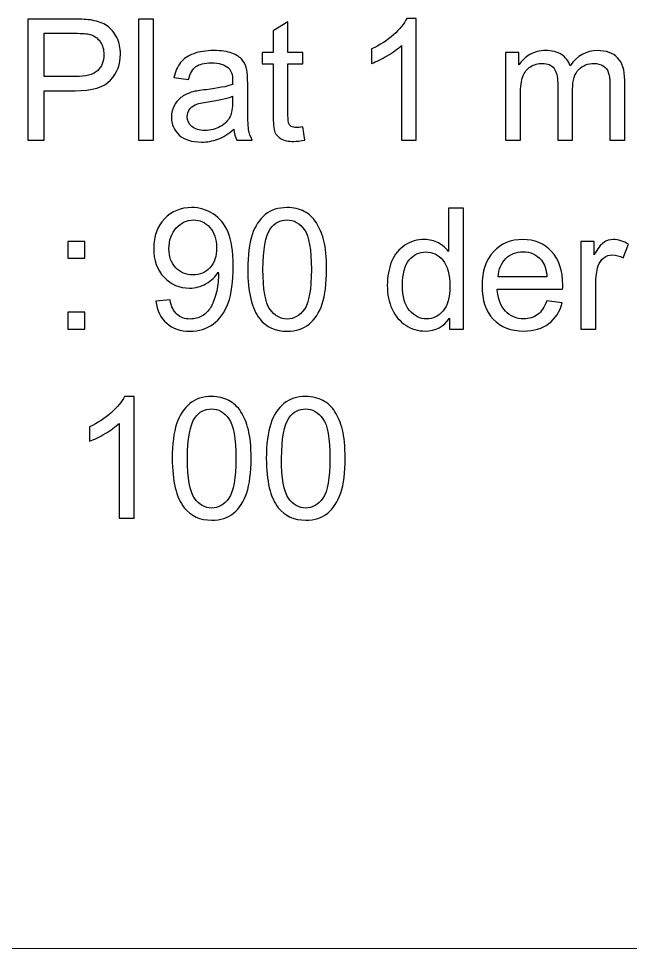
# Model space of a CAD drawing. Header units: millimetres. Extents: x -86 to 86, y -30 to 76.
# Drawn here: x -4.72 to 25.91, y 29.5 to 76.04 of the extents above; entities that cross this region are included whole.
import ezdxf

# ---------------------------------------------------------------- set-up
doc = ezdxf.new("R2010")
doc.units = ezdxf.units.MM
doc.header["$MEASUREMENT"] = 0
doc.layers.add('Layer 1', color=7, linetype='Continuous')
doc.layers.add('VISIBLE', color=7, linetype='Continuous')

msp = doc.modelspace()

# ---------------------------------------------------------------- linework, layer by layer
at = {"layer": 'Layer 1', "color": 250}
for points, knots in [([(-4.2484, 69.9536), (-4.2484, 69.9536), (-4.2484, 76.0158), (-4.2484, 76.0158), (-4.2484, 76.0158), (-4.2484, 76.0158), (-1.9595, 76.0158), (-1.9595, 76.0158), (-1.9595, 76.0158), (-1.5574, 76.0158), (-1.2497, 75.996), (-1.0367, 75.9579), (-1.0367, 75.9579), (-0.7389, 75.9085), (-0.4891, 75.814), (-0.2874, 75.6757), (-0.2874, 75.6757), (-0.0856, 75.536), (0.0767, 75.3412), (0.1995, 75.0915), (0.1995, 75.0915), (0.3222, 74.8417), (0.3829, 74.5665), (0.3829, 74.266), (0.3829, 74.266), (0.3829, 73.7523), (0.2192, 73.3163), (-0.1096, 72.9607), (-0.1096, 72.9607), (-0.4369, 72.6037), (-1.031, 72.4259), (-1.889, 72.4259), (-1.889, 72.4259), (-1.889, 72.4259), (-3.444, 72.4259), (-3.444, 72.4259), (-3.444, 72.4259), (-3.444, 72.4259), (-3.444, 69.9536), (-3.444, 69.9536), (-3.444, 69.9536), (-3.444, 69.9536), (-4.2484, 69.9536), (-4.2484, 69.9536)], [0, 0, 0, 0, 0.0833333, 0.0833333, 0.0833333, 0.0833333, 0.1666667, 0.1666667, 0.1666667, 0.1666667, 0.25, 0.25, 0.25, 0.25, 0.3333333, 0.3333333, 0.3333333, 0.3333333, 0.4166667, 0.4166667, 0.4166667, 0.4166667, 0.5, 0.5, 0.5, 0.5, 0.5833333, 0.5833333, 0.5833333, 0.5833333, 0.6666667, 0.6666667, 0.6666667, 0.6666667, 0.75, 0.75, 0.75, 0.75, 0.8333333, 0.8333333, 0.8333333, 0.8333333, 1, 1, 1, 1]), ([(1.2889, 69.9536), (1.2889, 69.9536), (1.2889, 76.0158), (1.2889, 76.0158), (1.2889, 76.0158), (1.2889, 76.0158), (2.0339, 76.0158), (2.0339, 76.0158), (2.0339, 76.0158), (2.0339, 76.0158), (2.0339, 69.9536), (2.0339, 69.9536), (2.0339, 69.9536), (2.0339, 69.9536), (1.2889, 69.9536), (1.2889, 69.9536)], [0, 0, 0, 0, 0.2, 0.2, 0.2, 0.2, 0.4, 0.4, 0.4, 0.4, 0.6, 0.6, 0.6, 0.6, 1, 1, 1, 1]), ([(9.5128, 70.6182), (9.5128, 70.6182), (9.6144, 69.9607), (9.6144, 69.9607), (9.6144, 69.9607), (9.4056, 69.9169), (9.2179, 69.8943), (9.0542, 69.8943), (9.0542, 69.8943), (8.7847, 69.8943), (8.5759, 69.9367), (8.4263, 70.0227), (8.4263, 70.0227), (8.2781, 70.1088), (8.1737, 70.2203), (8.113, 70.36), (8.113, 70.36), (8.0523, 70.4997), (8.0227, 70.7932), (8.0227, 71.2405), (8.0227, 71.2405), (8.0227, 71.2405), (8.0227, 73.7721), (8.0227, 73.7721), (8.0227, 73.7721), (8.0227, 73.7721), (7.4724, 73.7721), (7.4724, 73.7721), (7.4724, 73.7721), (7.4724, 73.7721), (7.4724, 74.3478), (7.4724, 74.3478), (7.4724, 74.3478), (7.4724, 74.3478), (8.0227, 74.3478), (8.0227, 74.3478), (8.0227, 74.3478), (8.0227, 74.3478), (8.0227, 75.4344), (8.0227, 75.4344), (8.0227, 75.4344), (8.0227, 75.4344), (8.7678, 75.8817), (8.7678, 75.8817), (8.7678, 75.8817), (8.7678, 75.8817), (8.7678, 74.3478), (8.7678, 74.3478), (8.7678, 74.3478), (8.7678, 74.3478), (9.5128, 74.3478), (9.5128, 74.3478), (9.5128, 74.3478), (9.5128, 74.3478), (9.5128, 73.7721), (9.5128, 73.7721), (9.5128, 73.7721), (9.5128, 73.7721), (8.7678, 73.7721), (8.7678, 73.7721), (8.7678, 73.7721), (8.7678, 73.7721), (8.7678, 71.1982), (8.7678, 71.1982), (8.7678, 71.1982), (8.7678, 70.9851), (8.7805, 70.8482), (8.8073, 70.7876), (8.8073, 70.7876), (8.8327, 70.7269), (8.875, 70.6789), (8.9343, 70.6422), (8.9343, 70.6422), (8.9936, 70.6069), (9.0782, 70.5886), (9.1883, 70.5886), (9.1883, 70.5886), (9.2701, 70.5886), (9.3788, 70.5985), (9.5128, 70.6182)], [0, 0, 0, 0, 0.047619, 0.047619, 0.047619, 0.047619, 0.0952381, 0.0952381, 0.0952381, 0.0952381, 0.1428571, 0.1428571, 0.1428571, 0.1428571, 0.1904762, 0.1904762, 0.1904762, 0.1904762, 0.2380952, 0.2380952, 0.2380952, 0.2380952, 0.2857143, 0.2857143, 0.2857143, 0.2857143, 0.3333333, 0.3333333, 0.3333333, 0.3333333, 0.3809524, 0.3809524, 0.3809524, 0.3809524, 0.4285714, 0.4285714, 0.4285714, 0.4285714, 0.4761905, 0.4761905, 0.4761905, 0.4761905, 0.5238095, 0.5238095, 0.5238095, 0.5238095, 0.5714286, 0.5714286, 0.5714286, 0.5714286, 0.6190476, 0.6190476, 0.6190476, 0.6190476, 0.6666667, 0.6666667, 0.6666667, 0.6666667, 0.7142857, 0.7142857, 0.7142857, 0.7142857, 0.7619048, 0.7619048, 0.7619048, 0.7619048, 0.8095238, 0.8095238, 0.8095238, 0.8095238, 0.8571429, 0.8571429, 0.8571429, 0.8571429, 0.9047619, 0.9047619, 0.9047619, 0.9047619, 1, 1, 1, 1]), ([(15.1911, 69.9536), (15.1911, 69.9536), (14.446, 69.9536), (14.446, 69.9536), (14.446, 69.9536), (14.446, 69.9536), (14.446, 74.6978), (14.446, 74.6978), (14.446, 74.6978), (14.2668, 74.5256), (14.0312, 74.3549), (13.7405, 74.1841), (13.7405, 74.1841), (13.4498, 74.0134), (13.1873, 73.885), (12.9559, 73.8003), (12.9559, 73.8003), (12.9559, 73.8003), (12.9559, 74.52), (12.9559, 74.52), (12.9559, 74.52), (13.3722, 74.7147), (13.7363, 74.9518), (14.0481, 75.2312), (14.0481, 75.2312), (14.36, 75.5092), (14.5815, 75.7787), (14.7113, 76.0412), (14.7113, 76.0412), (14.7113, 76.0412), (15.1911, 76.0412), (15.1911, 76.0412), (15.1911, 76.0412), (15.1911, 76.0412), (15.1911, 69.9536), (15.1911, 69.9536)], [0, 0, 0, 0, 0.1, 0.1, 0.1, 0.1, 0.2, 0.2, 0.2, 0.2, 0.3, 0.3, 0.3, 0.3, 0.4, 0.4, 0.4, 0.4, 0.5, 0.5, 0.5, 0.5, 0.6, 0.6, 0.6, 0.6, 0.7, 0.7, 0.7, 0.7, 0.8, 0.8, 0.8, 0.8, 1, 1, 1, 1]), ([(-3.444, 73.1371), (-3.444, 73.1371), (-1.8777, 73.1371), (-1.8777, 73.1371), (-1.8777, 73.1371), (-1.3584, 73.1371), (-0.9915, 73.233), (-0.7728, 73.4264), (-0.7728, 73.4264), (-0.5555, 73.6197), (-0.4468, 73.8906), (-0.4468, 74.242), (-0.4468, 74.242), (-0.4468, 74.4946), (-0.5103, 74.7119), (-0.6387, 74.8925), (-0.6387, 74.8925), (-0.7671, 75.0731), (-0.9365, 75.1931), (-1.1453, 75.2509), (-1.1453, 75.2509), (-1.2808, 75.2862), (-1.5306, 75.3046), (-1.8932, 75.3046), (-1.8932, 75.3046), (-1.8932, 75.3046), (-3.444, 75.3046), (-3.444, 75.3046), (-3.444, 75.3046), (-3.444, 75.3046), (-3.444, 73.1371), (-3.444, 73.1371)], [0, 0, 0, 0, 0.1111111, 0.1111111, 0.1111111, 0.1111111, 0.2222222, 0.2222222, 0.2222222, 0.2222222, 0.3333333, 0.3333333, 0.3333333, 0.3333333, 0.4444444, 0.4444444, 0.4444444, 0.4444444, 0.5555556, 0.5555556, 0.5555556, 0.5555556, 0.6666667, 0.6666667, 0.6666667, 0.6666667, 0.7777778, 0.7777778, 0.7777778, 0.7777778, 1, 1, 1, 1]), ([(6.057, 70.5039), (5.7804, 70.2683), (5.5137, 70.1032), (5.2583, 70.0058), (5.2583, 70.0058), (5.0029, 69.9084), (4.7292, 69.8605), (4.4356, 69.8605), (4.4356, 69.8605), (3.953, 69.8605), (3.5819, 69.9776), (3.3223, 70.2132), (3.3223, 70.2132), (3.0626, 70.4475), (2.9328, 70.7481), (2.9328, 71.1135), (2.9328, 71.1135), (2.9328, 71.328), (2.9822, 71.5242), (3.0796, 71.702), (3.0796, 71.702), (3.1783, 71.8798), (3.3067, 72.0209), (3.4648, 72.1281), (3.4648, 72.1281), (3.6242, 72.2354), (3.802, 72.3172), (4.001, 72.3723), (4.001, 72.3723), (4.1478, 72.4104), (4.3693, 72.447), (4.6642, 72.4837), (4.6642, 72.4837), (5.2654, 72.5543), (5.7099, 72.6404), (5.9935, 72.7391), (5.9935, 72.7391), (5.9963, 72.8407), (5.9977, 72.9057), (5.9977, 72.9325), (5.9977, 72.9325), (5.9977, 73.2344), (5.9272, 73.4475), (5.7861, 73.5717), (5.7861, 73.5717), (5.5956, 73.7396), (5.3119, 73.8229), (4.9366, 73.8229), (4.9366, 73.8229), (4.5852, 73.8229), (4.3256, 73.7608), (4.1591, 73.638), (4.1591, 73.638), (3.9911, 73.5153), (3.8684, 73.2979), (3.7879, 72.9847), (3.7879, 72.9847), (3.7879, 72.9847), (3.0598, 73.0863), (3.0598, 73.0863), (3.0598, 73.0863), (3.1261, 73.3981), (3.2348, 73.6507), (3.3872, 73.8426), (3.3872, 73.8426), (3.5396, 74.0345), (3.7597, 74.1813), (4.0476, 74.2857), (4.0476, 74.2857), (4.334, 74.3887), (4.6685, 74.441), (5.0467, 74.441), (5.0467, 74.441), (5.422, 74.441), (5.7282, 74.3972), (5.9639, 74.3083), (5.9639, 74.3083), (6.1981, 74.2194), (6.3717, 74.1093), (6.4818, 73.9753), (6.4818, 73.9753), (6.5918, 73.8412), (6.6694, 73.6719), (6.7146, 73.4673), (6.7146, 73.4673), (6.7386, 73.3403), (6.7513, 73.1117), (6.7513, 72.7829), (6.7513, 72.7829), (6.7513, 72.7829), (6.7513, 71.7951), (6.7513, 71.7951), (6.7513, 71.7951), (6.7513, 71.1051), (6.7668, 70.669), (6.7978, 70.4842), (6.7978, 70.4842), (6.8275, 70.2993), (6.8896, 70.1229), (6.9799, 69.9536), (6.9799, 69.9536), (6.9799, 69.9536), (6.2009, 69.9536), (6.2009, 69.9536), (6.2009, 69.9536), (6.1262, 70.1102), (6.0782, 70.2937), (6.057, 70.5039)], [0, 0, 0, 0, 0.0357143, 0.0357143, 0.0357143, 0.0357143, 0.0714286, 0.0714286, 0.0714286, 0.0714286, 0.1071429, 0.1071429, 0.1071429, 0.1071429, 0.1428571, 0.1428571, 0.1428571, 0.1428571, 0.1785714, 0.1785714, 0.1785714, 0.1785714, 0.2142857, 0.2142857, 0.2142857, 0.2142857, 0.25, 0.25, 0.25, 0.25, 0.2857143, 0.2857143, 0.2857143, 0.2857143, 0.3214286, 0.3214286, 0.3214286, 0.3214286, 0.3571429, 0.3571429, 0.3571429, 0.3571429, 0.3928571, 0.3928571, 0.3928571, 0.3928571, 0.4285714, 0.4285714, 0.4285714, 0.4285714, 0.4642857, 0.4642857, 0.4642857, 0.4642857, 0.5, 0.5, 0.5, 0.5, 0.5357143, 0.5357143, 0.5357143, 0.5357143, 0.5714286, 0.5714286, 0.5714286, 0.5714286, 0.6071429, 0.6071429, 0.6071429, 0.6071429, 0.6428571, 0.6428571, 0.6428571, 0.6428571, 0.6785714, 0.6785714, 0.6785714, 0.6785714, 0.7142857, 0.7142857, 0.7142857, 0.7142857, 0.75, 0.75, 0.75, 0.75, 0.7857143, 0.7857143, 0.7857143, 0.7857143, 0.8214286, 0.8214286, 0.8214286, 0.8214286, 0.8571429, 0.8571429, 0.8571429, 0.8571429, 0.8928571, 0.8928571, 0.8928571, 0.8928571, 0.9285714, 0.9285714, 0.9285714, 0.9285714, 1, 1, 1, 1]), ([(19.6615, 69.9536), (19.6615, 69.9536), (19.6615, 74.3478), (19.6615, 74.3478), (19.6615, 74.3478), (19.6615, 74.3478), (20.3304, 74.3478), (20.3304, 74.3478), (20.3304, 74.3478), (20.3304, 74.3478), (20.3304, 73.7269), (20.3304, 73.7269), (20.3304, 73.7269), (20.4672, 73.9414), (20.6507, 74.115), (20.8793, 74.2448), (20.8793, 74.2448), (21.1079, 74.376), (21.3675, 74.441), (21.6596, 74.441), (21.6596, 74.441), (21.9842, 74.441), (22.2509, 74.3732), (22.4583, 74.2392), (22.4583, 74.2392), (22.6658, 74.1037), (22.8125, 73.916), (22.8972, 73.6733), (22.8972, 73.6733), (23.2471, 74.1855), (23.7001, 74.441), (24.2589, 74.441), (24.2589, 74.441), (24.6964, 74.441), (25.0336, 74.321), (25.2679, 74.0797), (25.2679, 74.0797), (25.5035, 73.8384), (25.6221, 73.4673), (25.6221, 72.9663), (25.6221, 72.9663), (25.6221, 72.9663), (25.6221, 69.9536), (25.6221, 69.9536), (25.6221, 69.9536), (25.6221, 69.9536), (24.877, 69.9536), (24.877, 69.9536), (24.877, 69.9536), (24.877, 69.9536), (24.877, 72.7194), (24.877, 72.7194), (24.877, 72.7194), (24.877, 73.0157), (24.8516, 73.2302), (24.8036, 73.3614), (24.8036, 73.3614), (24.7556, 73.4927), (24.6681, 73.5971), (24.5397, 73.6775), (24.5397, 73.6775), (24.4127, 73.758), (24.2632, 73.7975), (24.0924, 73.7975), (24.0924, 73.7975), (23.782, 73.7975), (23.5251, 73.6945), (23.3205, 73.4899), (23.3205, 73.4899), (23.1159, 73.2838), (23.0143, 72.955), (23.0143, 72.5035), (23.0143, 72.5035), (23.0143, 72.5035), (23.0143, 69.9536), (23.0143, 69.9536), (23.0143, 69.9536), (23.0143, 69.9536), (22.2692, 69.9536), (22.2692, 69.9536), (22.2692, 69.9536), (22.2692, 69.9536), (22.2692, 72.8055), (22.2692, 72.8055), (22.2692, 72.8055), (22.2692, 73.1357), (22.2086, 73.384), (22.0872, 73.5491), (22.0872, 73.5491), (21.9659, 73.7142), (21.7669, 73.7975), (21.4917, 73.7975), (21.4917, 73.7975), (21.2829, 73.7975), (21.0896, 73.7424), (20.9118, 73.6324), (20.9118, 73.6324), (20.734, 73.5223), (20.6055, 73.3614), (20.5251, 73.1484), (20.5251, 73.1484), (20.4461, 72.9367), (20.4066, 72.6305), (20.4066, 72.2311), (20.4066, 72.2311), (20.4066, 72.2311), (20.4066, 69.9536), (20.4066, 69.9536), (20.4066, 69.9536), (20.4066, 69.9536), (19.6615, 69.9536), (19.6615, 69.9536)], [0, 0, 0, 0, 0.0344828, 0.0344828, 0.0344828, 0.0344828, 0.0689655, 0.0689655, 0.0689655, 0.0689655, 0.1034483, 0.1034483, 0.1034483, 0.1034483, 0.137931, 0.137931, 0.137931, 0.137931, 0.1724138, 0.1724138, 0.1724138, 0.1724138, 0.2068966, 0.2068966, 0.2068966, 0.2068966, 0.2413793, 0.2413793, 0.2413793, 0.2413793, 0.2758621, 0.2758621, 0.2758621, 0.2758621, 0.3103448, 0.3103448, 0.3103448, 0.3103448, 0.3448276, 0.3448276, 0.3448276, 0.3448276, 0.3793103, 0.3793103, 0.3793103, 0.3793103, 0.4137931, 0.4137931, 0.4137931, 0.4137931, 0.4482759, 0.4482759, 0.4482759, 0.4482759, 0.4827586, 0.4827586, 0.4827586, 0.4827586, 0.5172414, 0.5172414, 0.5172414, 0.5172414, 0.5517241, 0.5517241, 0.5517241, 0.5517241, 0.5862069, 0.5862069, 0.5862069, 0.5862069, 0.6206897, 0.6206897, 0.6206897, 0.6206897, 0.6551724, 0.6551724, 0.6551724, 0.6551724, 0.6896552, 0.6896552, 0.6896552, 0.6896552, 0.7241379, 0.7241379, 0.7241379, 0.7241379, 0.7586207, 0.7586207, 0.7586207, 0.7586207, 0.7931034, 0.7931034, 0.7931034, 0.7931034, 0.8275862, 0.8275862, 0.8275862, 0.8275862, 0.862069, 0.862069, 0.862069, 0.862069, 0.8965517, 0.8965517, 0.8965517, 0.8965517, 0.9310345, 0.9310345, 0.9310345, 0.9310345, 1, 1, 1, 1]), ([(5.9977, 72.1549), (5.7268, 72.0449), (5.3204, 71.9517), (4.7785, 71.8755), (4.7785, 71.8755), (4.4709, 71.8318), (4.2536, 71.7824), (4.1266, 71.7274), (4.1266, 71.7274), (3.9996, 71.6723), (3.9022, 71.5919), (3.8331, 71.4875), (3.8331, 71.4875), (3.7639, 71.3817), (3.7287, 71.2645), (3.7287, 71.1347), (3.7287, 71.1347), (3.7287, 70.9386), (3.8035, 70.7735), (3.9544, 70.6422), (3.9544, 70.6422), (4.1054, 70.511), (4.3256, 70.4447), (4.6149, 70.4447), (4.6149, 70.4447), (4.9013, 70.4447), (5.1567, 70.5068), (5.3811, 70.6323), (5.3811, 70.6323), (5.604, 70.7565), (5.7691, 70.9273), (5.8736, 71.1432), (5.8736, 71.1432), (5.954, 71.3111), (5.9935, 71.558), (5.9935, 71.884), (5.9935, 71.884), (5.9935, 71.884), (5.9977, 72.1549), (5.9977, 72.1549)], [0, 0, 0, 0, 0.0909091, 0.0909091, 0.0909091, 0.0909091, 0.1818182, 0.1818182, 0.1818182, 0.1818182, 0.2727273, 0.2727273, 0.2727273, 0.2727273, 0.3636364, 0.3636364, 0.3636364, 0.3636364, 0.4545455, 0.4545455, 0.4545455, 0.4545455, 0.5454545, 0.5454545, 0.5454545, 0.5454545, 0.6363636, 0.6363636, 0.6363636, 0.6363636, 0.7272727, 0.7272727, 0.7272727, 0.7272727, 0.8181818, 0.8181818, 0.8181818, 0.8181818, 1, 1, 1, 1]), ([(2.1553, 61.9004), (2.1553, 61.9004), (2.8665, 61.9596), (2.8665, 61.9596), (2.8665, 61.9596), (2.9271, 61.6238), (3.0429, 61.3811), (3.2136, 61.2301), (3.2136, 61.2301), (3.3844, 61.0791), (3.6031, 61.0029), (3.8712, 61.0029), (3.8712, 61.0029), (4.0998, 61.0029), (4.3002, 61.0551), (4.4737, 61.1609), (4.4737, 61.1609), (4.6473, 61.2654), (4.7884, 61.4051), (4.8971, 61.5815), (4.8971, 61.5815), (5.0057, 61.7564), (5.0974, 61.9935), (5.1722, 62.2913), (5.1722, 62.2913), (5.247, 62.589), (5.2837, 62.8924), (5.2837, 63.2014), (5.2837, 63.2014), (5.2837, 63.2339), (5.2823, 63.2847), (5.2795, 63.351), (5.2795, 63.351), (5.1313, 63.1139), (4.9281, 62.9206), (4.6713, 62.7739), (4.6713, 62.7739), (4.4145, 62.6257), (4.1351, 62.5523), (3.8359, 62.5523), (3.8359, 62.5523), (3.335, 62.5523), (2.9116, 62.7343), (2.5645, 63.0984), (2.5645, 63.0984), (2.2188, 63.4611), (2.0452, 63.9408), (2.0452, 64.5363), (2.0452, 64.5363), (2.0452, 65.1516), (2.2258, 65.6455), (2.5885, 66.0208), (2.5885, 66.0208), (2.9497, 66.3948), (3.4027, 66.5825), (3.9488, 66.5825), (3.9488, 66.5825), (4.3411, 66.5825), (4.7009, 66.4766), (5.0283, 66.2635), (5.0283, 66.2635), (5.3543, 66.0519), (5.6012, 65.7499), (5.7705, 65.3562), (5.7705, 65.3562), (5.9399, 64.9639), (6.0246, 64.3952), (6.0246, 63.6516), (6.0246, 63.6516), (6.0246, 62.8769), (5.9413, 62.2602), (5.7734, 61.8016), (5.7734, 61.8016), (5.6054, 61.3416), (5.3543, 60.993), (5.0227, 60.7531), (5.0227, 60.7531), (4.691, 60.5132), (4.303, 60.3933), (3.8571, 60.3933), (3.8571, 60.3933), (3.3829, 60.3933), (2.9963, 60.5245), (2.6957, 60.7884), (2.6957, 60.7884), (2.3966, 61.0523), (2.2159, 61.4234), (2.1553, 61.9004)], [0, 0, 0, 0, 0.0434783, 0.0434783, 0.0434783, 0.0434783, 0.0869565, 0.0869565, 0.0869565, 0.0869565, 0.1304348, 0.1304348, 0.1304348, 0.1304348, 0.173913, 0.173913, 0.173913, 0.173913, 0.2173913, 0.2173913, 0.2173913, 0.2173913, 0.2608696, 0.2608696, 0.2608696, 0.2608696, 0.3043478, 0.3043478, 0.3043478, 0.3043478, 0.3478261, 0.3478261, 0.3478261, 0.3478261, 0.3913043, 0.3913043, 0.3913043, 0.3913043, 0.4347826, 0.4347826, 0.4347826, 0.4347826, 0.4782609, 0.4782609, 0.4782609, 0.4782609, 0.5217391, 0.5217391, 0.5217391, 0.5217391, 0.5652174, 0.5652174, 0.5652174, 0.5652174, 0.6086957, 0.6086957, 0.6086957, 0.6086957, 0.6521739, 0.6521739, 0.6521739, 0.6521739, 0.6956522, 0.6956522, 0.6956522, 0.6956522, 0.7391304, 0.7391304, 0.7391304, 0.7391304, 0.7826087, 0.7826087, 0.7826087, 0.7826087, 0.826087, 0.826087, 0.826087, 0.826087, 0.8695652, 0.8695652, 0.8695652, 0.8695652, 0.9130435, 0.9130435, 0.9130435, 0.9130435, 1, 1, 1, 1]), ([(6.7541, 63.4865), (6.7541, 64.2019), (6.8275, 64.7805), (6.9742, 65.2179), (6.9742, 65.2179), (7.1224, 65.6568), (7.3411, 65.994), (7.6318, 66.2297), (7.6318, 66.2297), (7.9211, 66.4653), (8.2866, 66.5825), (8.7268, 66.5825), (8.7268, 66.5825), (9.0514, 66.5825), (9.3364, 66.5175), (9.5834, 66.3863), (9.5834, 66.3863), (9.8289, 66.2551), (10.0321, 66.066), (10.1902, 65.819), (10.1902, 65.819), (10.3482, 65.5735), (10.4724, 65.2729), (10.5627, 64.9188), (10.5627, 64.9188), (10.6544, 64.5646), (10.6996, 64.0862), (10.6996, 63.4865), (10.6996, 63.4865), (10.6996, 62.7753), (10.6262, 62.1995), (10.4809, 61.7621), (10.4809, 61.7621), (10.3355, 61.3232), (10.1168, 60.986), (9.8261, 60.7489), (9.8261, 60.7489), (9.5368, 60.5118), (9.1699, 60.3933), (8.7268, 60.3933), (8.7268, 60.3933), (8.1441, 60.3933), (7.6854, 60.6007), (7.3524, 61.017), (7.3524, 61.017), (6.9531, 61.525), (6.7541, 62.3477), (6.7541, 63.4865)], [0, 0, 0, 0, 0.0769231, 0.0769231, 0.0769231, 0.0769231, 0.1538462, 0.1538462, 0.1538462, 0.1538462, 0.2307692, 0.2307692, 0.2307692, 0.2307692, 0.3076923, 0.3076923, 0.3076923, 0.3076923, 0.3846154, 0.3846154, 0.3846154, 0.3846154, 0.4615385, 0.4615385, 0.4615385, 0.4615385, 0.5384615, 0.5384615, 0.5384615, 0.5384615, 0.6153846, 0.6153846, 0.6153846, 0.6153846, 0.6923077, 0.6923077, 0.6923077, 0.6923077, 0.7692308, 0.7692308, 0.7692308, 0.7692308, 0.8461538, 0.8461538, 0.8461538, 0.8461538, 1, 1, 1, 1]), ([(16.8548, 60.4949), (16.8548, 60.4949), (16.8548, 61.0523), (16.8548, 61.0523), (16.8548, 61.0523), (16.5769, 60.6191), (16.1676, 60.4018), (15.6272, 60.4018), (15.6272, 60.4018), (15.2772, 60.4018), (14.9555, 60.4977), (14.6634, 60.691), (14.6634, 60.691), (14.3699, 60.883), (14.1427, 61.1525), (13.9804, 61.4968), (13.9804, 61.4968), (13.8195, 61.8425), (13.7391, 62.239), (13.7391, 62.6878), (13.7391, 62.6878), (13.7391, 63.1252), (13.8125, 63.5217), (13.9578, 63.8788), (13.9578, 63.8788), (14.1046, 64.2344), (14.3233, 64.5081), (14.6154, 64.6972), (14.6154, 64.6972), (14.9061, 64.8877), (15.2335, 64.9823), (15.5933, 64.9823), (15.5933, 64.9823), (15.8586, 64.9823), (16.0943, 64.9258), (16.3003, 64.8143), (16.3003, 64.8143), (16.5063, 64.7028), (16.6742, 64.5561), (16.804, 64.3769), (16.804, 64.3769), (16.804, 64.3769), (16.804, 66.5571), (16.804, 66.5571), (16.804, 66.5571), (16.804, 66.5571), (17.5491, 66.5571), (17.5491, 66.5571), (17.5491, 66.5571), (17.5491, 66.5571), (17.5491, 60.4949), (17.5491, 60.4949), (17.5491, 60.4949), (17.5491, 60.4949), (16.8548, 60.4949), (16.8548, 60.4949)], [0, 0, 0, 0, 0.0666667, 0.0666667, 0.0666667, 0.0666667, 0.1333333, 0.1333333, 0.1333333, 0.1333333, 0.2, 0.2, 0.2, 0.2, 0.2666667, 0.2666667, 0.2666667, 0.2666667, 0.3333333, 0.3333333, 0.3333333, 0.3333333, 0.4, 0.4, 0.4, 0.4, 0.4666667, 0.4666667, 0.4666667, 0.4666667, 0.5333333, 0.5333333, 0.5333333, 0.5333333, 0.6, 0.6, 0.6, 0.6, 0.6666667, 0.6666667, 0.6666667, 0.6666667, 0.7333333, 0.7333333, 0.7333333, 0.7333333, 0.8, 0.8, 0.8, 0.8, 0.8666667, 0.8666667, 0.8666667, 0.8666667, 1, 1, 1, 1]), ([(5.1948, 64.5744), (5.1948, 65.0006), (5.0819, 65.3393), (4.8561, 65.589), (4.8561, 65.589), (4.6318, 65.8388), (4.358, 65.9644), (4.0363, 65.9644), (4.0363, 65.9644), (3.7033, 65.9644), (3.4154, 65.8303), (3.1727, 65.5608), (3.1727, 65.5608), (2.9286, 65.2913), (2.8072, 64.9413), (2.8072, 64.5123), (2.8072, 64.5123), (2.8072, 64.1271), (2.9229, 63.8138), (3.1529, 63.574), (3.1529, 63.574), (3.3844, 63.3327), (3.6722, 63.2127), (4.0151, 63.2127), (4.0151, 63.2127), (4.3594, 63.2127), (4.6417, 63.3327), (4.8632, 63.574), (4.8632, 63.574), (5.0847, 63.8138), (5.1948, 64.1483), (5.1948, 64.5744)], [0, 0, 0, 0, 0.1111111, 0.1111111, 0.1111111, 0.1111111, 0.2222222, 0.2222222, 0.2222222, 0.2222222, 0.3333333, 0.3333333, 0.3333333, 0.3333333, 0.4444444, 0.4444444, 0.4444444, 0.4444444, 0.5555556, 0.5555556, 0.5555556, 0.5555556, 0.6666667, 0.6666667, 0.6666667, 0.6666667, 0.7777778, 0.7777778, 0.7777778, 0.7777778, 1, 1, 1, 1]), ([(7.5161, 63.4836), (7.5161, 62.486), (7.6318, 61.8228), (7.8647, 61.4954), (7.8647, 61.4954), (8.0975, 61.1666), (8.3854, 61.0029), (8.7268, 61.0029), (8.7268, 61.0029), (9.0683, 61.0029), (9.3562, 61.168), (9.589, 61.4968), (9.589, 61.4968), (9.8219, 61.827), (9.9376, 62.4888), (9.9376, 63.4836), (9.9376, 63.4836), (9.9376, 64.4813), (9.8219, 65.1445), (9.589, 65.4719), (9.589, 65.4719), (9.3576, 65.8007), (9.0669, 65.9644), (8.7184, 65.9644), (8.7184, 65.9644), (8.3769, 65.9644), (8.1031, 65.819), (7.8985, 65.5298), (7.8985, 65.5298), (7.6431, 65.1615), (7.5161, 64.4785), (7.5161, 63.4836)], [0, 0, 0, 0, 0.1111111, 0.1111111, 0.1111111, 0.1111111, 0.2222222, 0.2222222, 0.2222222, 0.2222222, 0.3333333, 0.3333333, 0.3333333, 0.3333333, 0.4444444, 0.4444444, 0.4444444, 0.4444444, 0.5555556, 0.5555556, 0.5555556, 0.5555556, 0.6666667, 0.6666667, 0.6666667, 0.6666667, 0.7777778, 0.7777778, 0.7777778, 0.7777778, 1, 1, 1, 1]), ([(-2.253, 64.0424), (-2.253, 64.0424), (-2.253, 64.8891), (-2.253, 64.8891), (-2.253, 64.8891), (-2.253, 64.8891), (-1.4063, 64.8891), (-1.4063, 64.8891), (-1.4063, 64.8891), (-1.4063, 64.8891), (-1.4063, 64.0424), (-1.4063, 64.0424), (-1.4063, 64.0424), (-1.4063, 64.0424), (-2.253, 64.0424), (-2.253, 64.0424)], [0, 0, 0, 0, 0.2, 0.2, 0.2, 0.2, 0.4, 0.4, 0.4, 0.4, 0.6, 0.6, 0.6, 0.6, 1, 1, 1, 1]), ([(21.7246, 61.9173), (21.7246, 61.9173), (22.4951, 61.8157), (22.4951, 61.8157), (22.4951, 61.8157), (22.3751, 61.3684), (22.1508, 61.0198), (21.8234, 60.7729), (21.8234, 60.7729), (21.496, 60.5259), (21.0783, 60.4018), (20.5689, 60.4018), (20.5689, 60.4018), (19.9283, 60.4018), (19.4203, 60.5993), (19.0449, 60.9944), (19.0449, 60.9944), (18.6695, 61.3881), (18.4819, 61.9427), (18.4819, 62.6553), (18.4819, 62.6553), (18.4819, 63.3919), (18.671, 63.9648), (19.0505, 64.3712), (19.0505, 64.3712), (19.4301, 64.7791), (19.9226, 64.9823), (20.528, 64.9823), (20.528, 64.9823), (21.1136, 64.9823), (21.592, 64.7833), (21.9631, 64.3839), (21.9631, 64.3839), (22.3342, 63.9846), (22.5205, 63.423), (22.5205, 62.6991), (22.5205, 62.6991), (22.5205, 62.6553), (22.5191, 62.589), (22.5163, 62.5015), (22.5163, 62.5015), (22.5163, 62.5015), (19.2439, 62.5015), (19.2439, 62.5015), (19.2439, 62.5015), (19.2721, 62.0203), (19.4076, 61.6506), (19.6531, 61.3952), (19.6531, 61.3952), (19.8972, 61.1398), (20.2034, 61.0114), (20.5689, 61.0114), (20.5689, 61.0114), (20.8413, 61.0114), (21.0741, 61.0833), (21.266, 61.2273), (21.266, 61.2273), (21.4593, 61.3712), (21.6117, 61.6012), (21.7246, 61.9173)], [0, 0, 0, 0, 0.0625, 0.0625, 0.0625, 0.0625, 0.125, 0.125, 0.125, 0.125, 0.1875, 0.1875, 0.1875, 0.1875, 0.25, 0.25, 0.25, 0.25, 0.3125, 0.3125, 0.3125, 0.3125, 0.375, 0.375, 0.375, 0.375, 0.4375, 0.4375, 0.4375, 0.4375, 0.5, 0.5, 0.5, 0.5, 0.5625, 0.5625, 0.5625, 0.5625, 0.625, 0.625, 0.625, 0.625, 0.6875, 0.6875, 0.6875, 0.6875, 0.75, 0.75, 0.75, 0.75, 0.8125, 0.8125, 0.8125, 0.8125, 0.875, 0.875, 0.875, 0.875, 1, 1, 1, 1]), ([(23.4278, 60.4949), (23.4278, 60.4949), (23.4278, 64.8891), (23.4278, 64.8891), (23.4278, 64.8891), (23.4278, 64.8891), (24.0967, 64.8891), (24.0967, 64.8891), (24.0967, 64.8891), (24.0967, 64.8891), (24.0967, 64.216), (24.0967, 64.216), (24.0967, 64.216), (24.2674, 64.5279), (24.4255, 64.7339), (24.5708, 64.8327), (24.5708, 64.8327), (24.7162, 64.9329), (24.8756, 64.9823), (25.0492, 64.9823), (25.0492, 64.9823), (25.3004, 64.9823), (25.5558, 64.9032), (25.8154, 64.7466), (25.8154, 64.7466), (25.8154, 64.7466), (25.5502, 64.0594), (25.5502, 64.0594), (25.5502, 64.0594), (25.3695, 64.161), (25.1889, 64.2118), (25.0083, 64.2118), (25.0083, 64.2118), (24.846, 64.2118), (24.7007, 64.1624), (24.5723, 64.065), (24.5723, 64.065), (24.4438, 63.9677), (24.3521, 63.8322), (24.2971, 63.6586), (24.2971, 63.6586), (24.2138, 63.3947), (24.1729, 63.1055), (24.1729, 62.7908), (24.1729, 62.7908), (24.1729, 62.7908), (24.1729, 60.4949), (24.1729, 60.4949), (24.1729, 60.4949), (24.1729, 60.4949), (23.4278, 60.4949), (23.4278, 60.4949)], [0, 0, 0, 0, 0.0714286, 0.0714286, 0.0714286, 0.0714286, 0.1428571, 0.1428571, 0.1428571, 0.1428571, 0.2142857, 0.2142857, 0.2142857, 0.2142857, 0.2857143, 0.2857143, 0.2857143, 0.2857143, 0.3571429, 0.3571429, 0.3571429, 0.3571429, 0.4285714, 0.4285714, 0.4285714, 0.4285714, 0.5, 0.5, 0.5, 0.5, 0.5714286, 0.5714286, 0.5714286, 0.5714286, 0.6428571, 0.6428571, 0.6428571, 0.6428571, 0.7142857, 0.7142857, 0.7142857, 0.7142857, 0.7857143, 0.7857143, 0.7857143, 0.7857143, 0.8571429, 0.8571429, 0.8571429, 0.8571429, 1, 1, 1, 1]), ([(14.5011, 62.6864), (14.5011, 62.1247), (14.6196, 61.7056), (14.8581, 61.4276), (14.8581, 61.4276), (15.0952, 61.1497), (15.376, 61.0114), (15.6991, 61.0114), (15.6991, 61.0114), (16.0251, 61.0114), (16.3017, 61.144), (16.5303, 61.4093), (16.5303, 61.4093), (16.7575, 61.6746), (16.8718, 62.0796), (16.8718, 62.6243), (16.8718, 62.6243), (16.8718, 63.2226), (16.7561, 63.6629), (16.5232, 63.9437), (16.5232, 63.9437), (16.2918, 64.2245), (16.0054, 64.3642), (15.6653, 64.3642), (15.6653, 64.3642), (15.3337, 64.3642), (15.0571, 64.2301), (14.8341, 63.9606), (14.8341, 63.9606), (14.6126, 63.6911), (14.5011, 63.2663), (14.5011, 62.6864)], [0, 0, 0, 0, 0.1111111, 0.1111111, 0.1111111, 0.1111111, 0.2222222, 0.2222222, 0.2222222, 0.2222222, 0.3333333, 0.3333333, 0.3333333, 0.3333333, 0.4444444, 0.4444444, 0.4444444, 0.4444444, 0.5555556, 0.5555556, 0.5555556, 0.5555556, 0.6666667, 0.6666667, 0.6666667, 0.6666667, 0.7777778, 0.7777778, 0.7777778, 0.7777778, 1, 1, 1, 1]), ([(19.2862, 63.1111), (19.2862, 63.1111), (21.7331, 63.1111), (21.7331, 63.1111), (21.7331, 63.1111), (21.7006, 63.4808), (21.6061, 63.7574), (21.4523, 63.9423), (21.4523, 63.9423), (21.2166, 64.2287), (20.909, 64.3726), (20.5322, 64.3726), (20.5322, 64.3726), (20.1907, 64.3726), (19.9043, 64.2583), (19.6714, 64.0297), (19.6714, 64.0297), (19.44, 63.8011), (19.3116, 63.4949), (19.2862, 63.1111)], [0, 0, 0, 0, 0.1666667, 0.1666667, 0.1666667, 0.1666667, 0.3333333, 0.3333333, 0.3333333, 0.3333333, 0.5, 0.5, 0.5, 0.5, 0.6666667, 0.6666667, 0.6666667, 0.6666667, 1, 1, 1, 1]), ([(-2.253, 60.4949), (-2.253, 60.4949), (-2.253, 61.3416), (-2.253, 61.3416), (-2.253, 61.3416), (-2.253, 61.3416), (-1.4063, 61.3416), (-1.4063, 61.3416), (-1.4063, 61.3416), (-1.4063, 61.3416), (-1.4063, 60.4949), (-1.4063, 60.4949), (-1.4063, 60.4949), (-1.4063, 60.4949), (-2.253, 60.4949), (-2.253, 60.4949)], [0, 0, 0, 0, 0.2, 0.2, 0.2, 0.2, 0.4, 0.4, 0.4, 0.4, 0.6, 0.6, 0.6, 0.6, 1, 1, 1, 1]), ([(1.0603, 51.0362), (1.0603, 51.0362), (0.3152, 51.0362), (0.3152, 51.0362), (0.3152, 51.0362), (0.3152, 51.0362), (0.3152, 55.7804), (0.3152, 55.7804), (0.3152, 55.7804), (0.136, 55.6082), (-0.0996, 55.4375), (-0.3903, 55.2667), (-0.3903, 55.2667), (-0.681, 55.096), (-0.9435, 54.9676), (-1.1749, 54.8829), (-1.1749, 54.8829), (-1.1749, 54.8829), (-1.1749, 55.6026), (-1.1749, 55.6026), (-1.1749, 55.6026), (-0.7586, 55.7973), (-0.3945, 56.0344), (-0.0827, 56.3138), (-0.0827, 56.3138), (0.2292, 56.5918), (0.4507, 56.8613), (0.5805, 57.1238), (0.5805, 57.1238), (0.5805, 57.1238), (1.0603, 57.1238), (1.0603, 57.1238), (1.0603, 57.1238), (1.0603, 57.1238), (1.0603, 51.0362), (1.0603, 51.0362)], [0, 0, 0, 0, 0.1, 0.1, 0.1, 0.1, 0.2, 0.2, 0.2, 0.2, 0.3, 0.3, 0.3, 0.3, 0.4, 0.4, 0.4, 0.4, 0.5, 0.5, 0.5, 0.5, 0.6, 0.6, 0.6, 0.6, 0.7, 0.7, 0.7, 0.7, 0.8, 0.8, 0.8, 0.8, 1, 1, 1, 1]), ([(2.9752, 54.0278), (2.9752, 54.7432), (3.0486, 55.3218), (3.1953, 55.7592), (3.1953, 55.7592), (3.3435, 56.1981), (3.5622, 56.5353), (3.8529, 56.771), (3.8529, 56.771), (4.1422, 57.0066), (4.5077, 57.1238), (4.9479, 57.1238), (4.9479, 57.1238), (5.2725, 57.1238), (5.5575, 57.0588), (5.8045, 56.9276), (5.8045, 56.9276), (6.05, 56.7964), (6.2532, 56.6073), (6.4113, 56.3603), (6.4113, 56.3603), (6.5693, 56.1148), (6.6935, 55.8142), (6.7838, 55.4601), (6.7838, 55.4601), (6.8755, 55.1059), (6.9207, 54.6275), (6.9207, 54.0278), (6.9207, 54.0278), (6.9207, 53.3166), (6.8473, 52.7408), (6.702, 52.3034), (6.702, 52.3034), (6.5566, 51.8645), (6.3379, 51.5273), (6.0472, 51.2902), (6.0472, 51.2902), (5.7579, 51.0531), (5.391, 50.9346), (4.9479, 50.9346), (4.9479, 50.9346), (4.3652, 50.9346), (3.9065, 51.142), (3.5735, 51.5583), (3.5735, 51.5583), (3.1742, 52.0663), (2.9752, 52.889), (2.9752, 54.0278)], [0, 0, 0, 0, 0.0769231, 0.0769231, 0.0769231, 0.0769231, 0.1538462, 0.1538462, 0.1538462, 0.1538462, 0.2307692, 0.2307692, 0.2307692, 0.2307692, 0.3076923, 0.3076923, 0.3076923, 0.3076923, 0.3846154, 0.3846154, 0.3846154, 0.3846154, 0.4615385, 0.4615385, 0.4615385, 0.4615385, 0.5384615, 0.5384615, 0.5384615, 0.5384615, 0.6153846, 0.6153846, 0.6153846, 0.6153846, 0.6923077, 0.6923077, 0.6923077, 0.6923077, 0.7692308, 0.7692308, 0.7692308, 0.7692308, 0.8461538, 0.8461538, 0.8461538, 0.8461538, 1, 1, 1, 1]), ([(7.6841, 54.0278), (7.6841, 54.7432), (7.7575, 55.3218), (7.9042, 55.7592), (7.9042, 55.7592), (8.0524, 56.1981), (8.2711, 56.5353), (8.5618, 56.771), (8.5618, 56.771), (8.8511, 57.0066), (9.2166, 57.1238), (9.6568, 57.1238), (9.6568, 57.1238), (9.9814, 57.1238), (10.2664, 57.0588), (10.5134, 56.9276), (10.5134, 56.9276), (10.7589, 56.7964), (10.9621, 56.6073), (11.1202, 56.3603), (11.1202, 56.3603), (11.2782, 56.1148), (11.4024, 55.8142), (11.4927, 55.4601), (11.4927, 55.4601), (11.5844, 55.1059), (11.6296, 54.6275), (11.6296, 54.0278), (11.6296, 54.0278), (11.6296, 53.3166), (11.5562, 52.7408), (11.4109, 52.3034), (11.4109, 52.3034), (11.2655, 51.8645), (11.0468, 51.5273), (10.7561, 51.2902), (10.7561, 51.2902), (10.4668, 51.0531), (10.0999, 50.9346), (9.6568, 50.9346), (9.6568, 50.9346), (9.0741, 50.9346), (8.6154, 51.142), (8.2824, 51.5583), (8.2824, 51.5583), (7.8831, 52.0663), (7.6841, 52.889), (7.6841, 54.0278)], [0, 0, 0, 0, 0.0769231, 0.0769231, 0.0769231, 0.0769231, 0.1538462, 0.1538462, 0.1538462, 0.1538462, 0.2307692, 0.2307692, 0.2307692, 0.2307692, 0.3076923, 0.3076923, 0.3076923, 0.3076923, 0.3846154, 0.3846154, 0.3846154, 0.3846154, 0.4615385, 0.4615385, 0.4615385, 0.4615385, 0.5384615, 0.5384615, 0.5384615, 0.5384615, 0.6153846, 0.6153846, 0.6153846, 0.6153846, 0.6923077, 0.6923077, 0.6923077, 0.6923077, 0.7692308, 0.7692308, 0.7692308, 0.7692308, 0.8461538, 0.8461538, 0.8461538, 0.8461538, 1, 1, 1, 1]), ([(3.7372, 54.0249), (3.7372, 53.0273), (3.8529, 52.3641), (4.0858, 52.0367), (4.0858, 52.0367), (4.3186, 51.7079), (4.6065, 51.5442), (4.9479, 51.5442), (4.9479, 51.5442), (5.2894, 51.5442), (5.5773, 51.7093), (5.8101, 52.0381), (5.8101, 52.0381), (6.043, 52.3683), (6.1587, 53.0301), (6.1587, 54.0249), (6.1587, 54.0249), (6.1587, 55.0226), (6.043, 55.6858), (5.8101, 56.0132), (5.8101, 56.0132), (5.5787, 56.342), (5.288, 56.5057), (4.9395, 56.5057), (4.9395, 56.5057), (4.598, 56.5057), (4.3242, 56.3603), (4.1196, 56.0711), (4.1196, 56.0711), (3.8642, 55.7028), (3.7372, 55.0198), (3.7372, 54.0249)], [0, 0, 0, 0, 0.1111111, 0.1111111, 0.1111111, 0.1111111, 0.2222222, 0.2222222, 0.2222222, 0.2222222, 0.3333333, 0.3333333, 0.3333333, 0.3333333, 0.4444444, 0.4444444, 0.4444444, 0.4444444, 0.5555556, 0.5555556, 0.5555556, 0.5555556, 0.6666667, 0.6666667, 0.6666667, 0.6666667, 0.7777778, 0.7777778, 0.7777778, 0.7777778, 1, 1, 1, 1]), ([(8.4461, 54.0249), (8.4461, 53.0273), (8.5618, 52.3641), (8.7947, 52.0367), (8.7947, 52.0367), (9.0275, 51.7079), (9.3154, 51.5442), (9.6568, 51.5442), (9.6568, 51.5442), (9.9983, 51.5442), (10.2862, 51.7093), (10.519, 52.0381), (10.519, 52.0381), (10.7519, 52.3683), (10.8676, 53.0301), (10.8676, 54.0249), (10.8676, 54.0249), (10.8676, 55.0226), (10.7519, 55.6858), (10.519, 56.0132), (10.519, 56.0132), (10.2876, 56.342), (9.9969, 56.5057), (9.6484, 56.5057), (9.6484, 56.5057), (9.3069, 56.5057), (9.0331, 56.3603), (8.8285, 56.0711), (8.8285, 56.0711), (8.5731, 55.7028), (8.4461, 55.0198), (8.4461, 54.0249)], [0, 0, 0, 0, 0.1111111, 0.1111111, 0.1111111, 0.1111111, 0.2222222, 0.2222222, 0.2222222, 0.2222222, 0.3333333, 0.3333333, 0.3333333, 0.3333333, 0.4444444, 0.4444444, 0.4444444, 0.4444444, 0.5555556, 0.5555556, 0.5555556, 0.5555556, 0.6666667, 0.6666667, 0.6666667, 0.6666667, 0.7777778, 0.7777778, 0.7777778, 0.7777778, 1, 1, 1, 1])]:
    msp.add_open_spline(points, degree=3, knots=knots, dxfattribs=at)
at = {"layer": 'VISIBLE', "lineweight": 9}
msp.add_open_spline([(80.5553, 29.5), (80.5553, 29.5), (-80.5553, 29.5), (-80.5553, 29.5)], degree=3, dxfattribs=at)

doc.saveas('drawing.dxf')
